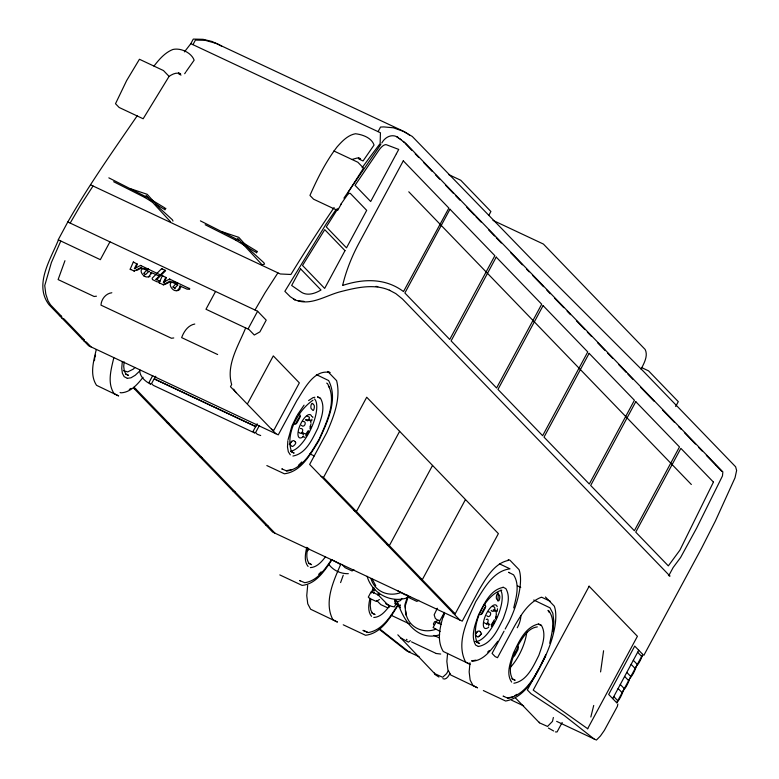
<?xml version="1.0" encoding="UTF-8"?>
<svg xmlns="http://www.w3.org/2000/svg" width="779" height="779" viewBox="0 0 779 779"><rect width="100%" height="100%" fill="white"/><g stroke="black" fill="none" stroke-linecap="round" stroke-linejoin="round"><path stroke-width="1.17" d="M151.681 273.896L151.009 272.377C147.952 285.883 132.187 265.074 148.214 269.028M180.699 287.529L180.027 286.01C176.19 300.119 161.428 277.275 177.768 283.098M394.992 599.772L395.557 604.679L394.378 606.88L391.321 606.305L385.693 603.686M287.831 440.797L287.48 446.98L288.327 451.771L290.304 454.829M124.124 361.855L123.725 366.481L124.319 371.038L125.955 374.086L128.525 375.39L125.477 373.959M303.372 435.072L303.245 434.107L301.337 433.367M312.788 417.583L312.661 416.619M370.726 599.84L370.229 605.614L370.823 610.171L372.459 613.219L375.02 614.524L371.768 612.995M486.787 624.554C485.736 622.236 489.825 624.378 488.706 625.975M496.262 614.621L496.233 612.041M122.293 361.846L121.738 368.253L122.381 373.307L124.182 376.685L127.016 378.136M552.944 631.672L553.85 621.36L552.827 613.219L549.955 607.805L533.722 600.005M307.676 585.341L306.751 595.653L307.754 603.803L310.617 609.227L337.453 622.07L332.915 619.743C323.655 602.157 333.47 581.173 340.666 564.463M447.574 653.386L446.854 661.41L447.857 669.56L450.729 674.984L477.556 687.828L473.019 685.501L470.156 680.077L469.153 671.926L469.98 662.754M94.463 360.667L94.697 358.486M553.372 717.488L552.486 721.364L547.53 726.437L539.643 722.922L539.292 722.191M603.579 650.747L600.58 671.926M397.816 634.817L434.663 673.621L442.657 677.263L446.62 673.631L448.305 670.505M400.572 637.874L408.439 642.13L410.367 640.659M434.478 672.988L434.614 673.582M288.055 439.765L291.94 425.947L296.965 415.645M306.76 547.325C305.426 553.518 303.761 561.065 308.075 566.45M369.986 598.223C368.72 604.124 367.415 611.252 371.515 616.325M549.701 643.25C551.951 632.83 555.729 620.191 548.767 610.765L547.978 610.395L549.117 612.304M148.838 271.355L145.566 274.636L144.193 273.731L144.144 272.893L146.627 270.313L149.412 271.813M173.065 286.954L175.645 283.946L177.855 284.987L174.584 288.269L173.065 286.954L173.639 287.402M307.793 547.764C306.712 552.856 305.884 558.796 309.02 563.334L311.581 564.648L308.328 563.12M96.265 349.586C93.597 361.037 89.497 374.65 96.538 385.323L118.651 395.936L114.065 393.58C107.025 382.908 111.124 369.295 113.792 357.843M513.712 607.922C516.195 597.327 520.041 584.747 513.575 574.834L508.58 572.302L509.369 572.672M94.97 357.376L95.525 355.146M590.833 717.011L593.725 705.453M443.475 616.89L444.312 613.55M434.731 674.341L438.937 677.039M407.398 596.909L404.963 604.523L405.655 613.336M407.797 597.941L405.246 605.935L405.421 608.243M371.388 592.965L373.238 587.493M514.861 652.042C512.037 660.388 507.665 670.622 512.563 678.976L515.133 680.281L511.871 678.752M340.598 582.595L343.237 575.243M444.342 612.391C440.671 624.709 435.938 639.637 443.261 651.468L470.097 664.312L465.56 661.975C455.676 642.471 467.614 619.724 475.745 601.592C484.022 588.603 493.088 570.919 510.021 568.836L499.407 563.83M64.949 260.692L58.113 279.583L94.132 296.497L96.44 296.195M449.873 673.601C448.655 676.006 446.114 680.359 442.862 678.694M495.96 618.769L496.622 616.89L495.483 618.604M306.293 435.179L305.991 436.094L308.844 431.8M130.755 269.651L130.181 269.203L133.326 262.036L137.406 264.139L135.39 268.19M159.763 283.283L159.189 282.826L162.344 275.669L166.424 277.772L163.902 282.835M310.198 429.044L311.123 426.405L310.042 428.168M545.689 654.857C537.491 671.576 528.22 693.709 508.278 698.335L503.088 696.124L503.886 696.504M562.175 722.484L557.053 731.968L555.427 731.909M545.709 655.908C536.858 673.28 526.945 697.088 505.659 701.032L483.34 690.554M58.396 239.971C50.518 259.534 33.76 284.802 49.038 304.745L88.66 345.779L278.269 434.867L296.916 400.435C304.229 389.247 314.025 368.759 330.101 372.586L327.735 371.466L336.606 380.658C341.105 398.371 333.753 416.609 326.752 432.676L309.643 464.44L459.873 620.045M60.772 241.081L51.385 262.542L44.744 285.572L45.795 294.034L48.035 300.86L50.469 304.784L61.755 316.576L59.379 315.456M245.648 327.94C238.51 345.594 225.861 364.884 231.655 384.524L230.477 386.696L275.902 433.747M437.36 608.243L434.156 614.797L435.208 618.185L437.973 620.814A7.556 1.003 28.3 0 1 439.317 620.415M136.831 263.682L134.319 268.755L140.522 265.415L160.795 275.123M165.849 277.314L163.327 282.387L169.54 279.048L189.813 288.756A2.24 2.064 -51.7 0 1 189.161 289.34M165.878 208.305L164.944 209.872M257.44 251.315L256.515 252.883M306.536 434.672L308.698 430.904M67.812 221.966L58.221 239.786L100.335 259.67L109.927 241.86L67.812 221.966C88.825 185.178 113.374 150.513 137.328 115.613M169.082 76.381L143.161 118.768L119.158 107.483L115.506 103.714L126.626 80.607L139.441 59.262L163.454 70.548L169.082 76.381C172.334 74.151 176.687 71.98 180.601 73.82L178.488 72.837M184.438 51.872L190.826 43.673L193.289 39.086L203.076 39.32L212.063 41.491L401.876 130.502L412.276 136.461L532.408 260.254L643.775 371.651L735.629 466.796L736.622 470.477L735.025 477.78L715.414 520.947L701.558 548.231L643.785 655.47M192.958 44.666L195.422 40.089L205.208 40.323L216.99 43.643M152.733 375.556L149.013 382.47L150.698 384.213C145.137 381.379 139.383 376.452 139.675 369.606M155.781 376.247L154.31 378.974L255.853 426.678M215.569 291.424L205.977 309.244L248.014 329.05L257.606 311.24L109.829 241.753M378.068 131.641L380.532 127.055L383.881 126.919L393.414 127.795L404.476 131.729M247.78 403.279L273.293 355.896L299.35 382.878L273.838 430.271L271.462 429.151M255.687 426.522L154.154 378.818L151.554 383.57L153.229 385.313L254.811 433.036L253.117 431.293L257.158 423.786M259.31 425.626L255.59 432.54L257.274 434.283L260.692 435.539M455.189 613.852L323.509 477.469L366.714 397.232L498.385 533.625L455.189 613.852L452.813 612.742M488.803 215.403L490.897 211.508L460.71 180.231L448.646 174.574M399.627 431.332L356.431 511.56L354.065 510.449M432.549 465.423L389.344 545.66L386.978 544.55M396.355 600.794L395.157 603.014L396.667 603.715M396.628 603.803L397.816 601.583M400.153 604.738L398.955 606.948L400.464 607.659M465.472 499.524L422.267 579.761L419.9 578.641M444.234 612.654L439.687 621.097L439.726 622.733M641.059 369.149C643.97 363.413 648.371 355.847 645.119 349.43L543.391 244.051L492.971 220.369M504.042 631.165L492.075 653.406L495.142 656.59L497.518 657.7L514.617 625.936C521.122 614.797 528.542 602.255 541.123 597.318M505.181 629.052L509.174 621.642A53.693 20.371 -64.8 0 0 519.038 569.624L510.157 560.432A45.698 17.333 -64.8 0 0 508.2 559.536M675.666 406.511L678.285 401.652L648.547 370.853L641.974 367.766M538.192 669.804L527.344 689.941L531.005 693.729L564.366 715.609L594.065 738.94M541.6 663.474L544.453 658.177A53.693 20.371 -64.8 0 0 554.307 606.169L545.436 596.977M589.148 586.246L533.216 690.126L587.775 728.813M668.82 575.564L673.134 567.55L680.573 557.54L696.553 528.269L722.464 475.94L722.863 471.86L405.45 143.044L397.387 137.201M587.648 728.716L637.417 636.287L589.021 586.159M612.693 698.597L638.731 650.231M616.695 702.746L642.733 654.379L634.729 646.093L608.691 694.449L616.695 702.746A13.662 5.18 -64.8 0 0 623.21 690.652A13.662 5.18 -64.8 0 0 629.714 678.558A13.662 5.18 -64.8 0 0 636.229 666.473A13.662 5.18 -64.8 0 0 642.733 654.379M70.178 223.086L80.227 205.822L93.032 186.006M255.054 309.935L265.103 292.68L277.908 272.864M341.504 203.582L337.599 210.476L313.586 199.2L309.945 195.422C317.423 178.449 325.826 161.633 337.122 146.851C342.098 141.262 347.775 135.127 355.477 133.745C362.547 134.592 371.534 137.688 374.056 145.05L363.053 160.961L358.837 158.984M297.481 414.759L304.053 405.158M494.139 621.34L491.432 626.53L494.285 622.236M331.669 559.468C325.018 569.079 317.277 580.988 304.735 582.702L299.545 580.491L300.334 580.861M397.972 604.504C390.892 615.936 382.557 630.211 368.175 632.577L362.985 630.367L367.386 632.207M401.857 598.399L400.62 600.492L398.215 601.456L394.622 601.018M331.99 559.712C324.814 570.462 316.147 584.036 302.106 585.399L279.797 574.912M398.527 604.475C390.659 616.919 381.642 633.346 365.546 635.274L343.237 624.797M493.487 621.301L494.441 619.733M518.113 645.187C522.738 637.904 527.841 628.01 537.335 626.9M347.512 193.426L363.52 168.089L357.882 162.256L333.879 150.98M184.691 73.713L185.733 72.155M186.249 71.376L194.156 60.168C191.332 52.534 180.601 47.665 172.889 49.476C164.875 52.621 159.111 59.467 153.969 66.088M337.969 208.47L326.284 226.913L346.499 247.858L366.685 210.369L350.55 193.65A5.784 2.191 -64.8 0 0 346.976 195.5L340.959 204.108M336.382 209.113L326.119 224.05L284.861 291.336L290.265 296.711L295.085 299.866L293.498 299.117M343.909 198.158L380.863 144.378M180.329 288.649L179.131 289.973M381.817 142.985C385.128 136.851 392.334 133.238 398.575 137.756L396.988 137.016M325.505 556.79C321.717 561.688 316.995 567.316 310.344 567.618M373.384 593.14L374.232 592.05M389.597 605.828C385.624 610.979 380.824 617.143 373.793 617.494M438.188 623.58L439.716 622.392M497.791 641.263C491.237 649.618 483.963 660.504 472.327 661.225L471.538 660.845L475.92 660.164M143.024 377.318C137.474 384.407 130.521 392.431 120.881 392.84L120.093 392.47M134.894 367.493L133.336 369.11L127.678 371.914L123.491 370.619M165.06 270.255L161.633 268.648L152.148 278.239L152.46 279.583L156.774 281.696L158.234 281.998L160.036 281.19L155.966 279.281L165.06 270.255L165.635 270.712L156.54 279.739L155.966 279.281M318.621 574.386L321.201 571.815M298.376 465.384L301.824 461.957M487.635 652.111L489.339 650.475M139.84 370.892L135.264 375.244L130.979 377.796L127.289 378.36M306.303 419.453L305.485 419.939L307.754 420.855L309.429 418.099L309.302 417.135L307.092 416.083M406.492 639.306L407.047 639.783M409.988 651.4L409.189 652.081L379.49 628.75M177.193 282.641L174.652 283.39L169.88 281.238L163.064 284.647L159.189 282.826M308.62 400.552L312.934 397.699L314.833 397.251M514.968 695.569L516.818 694.381M379.422 599.518L376.315 601.466L369.412 598.243L368.311 597.104L371.223 591.621L378.127 594.854L388.555 605.575M377.942 594.036L379.305 593.218M129.246 389.461L131.076 388.37M313.022 400.202C298.006 410.367 285.095 433.835 291.58 451.771L294.141 453.086L290.869 451.538M494.801 609.655L494.285 609.86L496.311 610.814M353.987 569.829L352.069 570.949L345.165 567.725L341.854 564.385M389.617 606.734L387.699 607.844L380.795 604.621L376.656 600.463M418.761 600.278L416.833 601.398L409.949 598.136L406.638 594.805M150.113 276.341L148.516 277.032M130.181 269.203L134.046 271.014L140.863 267.606L145.634 269.758L148.176 269.008L148.75 269.466M136.568 270.498L140.463 268.551M164.612 284.617L170.455 281.696L169.88 281.238M351.923 159.491L357.22 158.001L360.502 158.702L358.398 157.718M178.381 290.401L176.667 290.762M377.727 595.078L379.918 594.484M436.766 621.165L434.575 621.759L433.387 623.95L433.825 624.768M409.851 596.772C392.684 604.533 372.138 594.134 367.104 576.294M439.629 634.797C417.602 641.565 403.59 621.029 397.962 602.888M130.025 189.336L131.349 188.995L147.192 194.302L159.442 207.944L172.402 219.795L172.987 221.08M221.596 232.346L222.911 232.015L238.754 237.322L251.013 250.965L263.964 262.815L264.548 264.1L262.095 264.792L237.644 238.364M507.489 697.965L513.118 696.757M194.779 324.025C188.06 325.233 183.834 331.63 181.643 337.619L217.653 354.533M286.214 470.73L291.872 469.542M111.835 292.758C105.749 293.459 101.289 299.224 100.978 305.144L171.438 338.252L173.756 337.95M508.336 560.393C494.149 563.402 486.3 577.95 479.338 589.391L462.239 621.155L272.621 532.076L133.9 388.38L136.267 389.5M503.224 587.376C490.03 589.771 483.856 604.514 478.355 615.264C475.219 624.505 470.331 635.791 475.667 645.08L478.481 646.521M302.992 432.783L302.164 432.92L305.017 433.737M292.914 456.046C306.176 453.709 312.398 438.908 317.89 428.109C321.026 418.829 325.875 407.456 320.432 398.186L317.579 396.725M501.793 590.122C484.48 595.088 470.37 625.615 477.021 642.208L479.591 643.512L476.31 641.974M491.169 610.337C493.146 614.105 497.547 606.335 492.532 606.52M488.433 623.219L487.605 623.346L489.631 624.3M478.355 646.482C491.617 644.145 497.839 629.335 503.331 618.545C506.467 609.266 511.316 597.892 505.873 588.612L503.02 587.162M513.897 683.251C527.159 680.914 533.381 666.103 538.873 655.314C542.009 646.034 546.858 634.661 541.415 625.391L538.571 623.93M304.034 301.366L298.104 300.675M436.308 653.513L440.69 654.039M375.906 286.39L377.825 286.614M317.715 397.173L319.702 397.913M541.025 625.177L538.065 624.076C524.88 627.446 518.746 642.042 513.351 653.25C510.557 662.179 505.707 673.475 511.628 682.092M389.724 290.363C374.017 283.361 356.198 287.685 340.316 291.745C325.33 295.582 309.584 306.984 293.897 299.302M340.696 564.571L332.682 560.208M316.371 374.611L328.631 380.551C338.68 399.997 326.81 422.851 318.708 441.002C310.451 454.03 301.356 471.743 284.374 473.788L266.837 465.56M326.654 383.132L327.443 383.502C337.541 401.049 326.352 422.481 319.186 439.19C311.464 451.791 302.982 468.354 287.003 471.1L281.774 468.87L282.563 469.24M190.826 43.673L380.434 132.751L380.133 143.55A735.649 279.048 -64.8 0 0 362.128 167.728M178.936 74.093L181.04 75.086M389.334 290.178L395.771 293.586L402.402 298.932L670.008 576.119L668.421 575.379M108.836 177.855L148.662 198.109M200.398 220.866L239.221 240.507M90.666 184.886L280.284 273.974L290.908 274.481A735.649 279.048 -64.8 0 1 334.103 207.545M151.009 272.377L157.981 275.523A2.24 2.064 -51.7 0 0 160.221 274.666M180.027 286.01L186.999 289.155A2.24 2.064 -51.7 0 0 189.239 288.298M177.69 285.095L175.645 283.946M308.844 419.423L310.87 420.378M307.715 419.569L310.383 420.845L310.938 422.754M302.943 421.42C307.617 421.118 304.209 428.869 301.337 425.276M300.431 428.45C305.115 428.148 301.697 435.899 298.834 432.306M61.755 317.92L64.131 319.03L84.307 339.936L81.941 338.826M302.788 436.396L304.813 437.35M84.083 341.046L86.45 342.156L91.026 346.898M309.847 453.855L314.229 455.919M321.143 476.349L323.509 477.469M517.451 585.847L520.752 587.405M541.658 597.22L550.461 601.359M166.813 422.481L169.189 423.591M199.736 456.582L202.102 457.692M493.156 609.996L495.824 611.281M232.648 490.673L235.024 491.792M488.384 611.846C493.068 611.554 489.65 619.295 486.787 615.702M484.275 622.733C488.219 626.696 489.64 616.861 486.223 619.529M265.571 524.773L267.937 525.883M395.06 603.54L400.445 606.072M391.077 615.244L409.783 624.037M434 635.411L439.502 637.991M411.526 641.877L436.289 653.513M419.092 656.736L406.823 650.971L378.983 629.101M511.53 700.165L523.634 705.852M556.654 721.364L596.432 740.05L600.463 735.941L604.377 730.351L617.396 706.349L617.835 703.953M205.189 224.732L236.514 240.555L236.047 240.312L255.678 252.201L256.369 250.935L242.25 242.347M113.617 181.711L144.943 197.535L144.485 197.291L152.713 202.277M405.46 595.01L397.465 590.618M440.992 624.398L436.074 622.07L433.095 627.523L440.096 631.448M217.234 43.76L221.674 46.175M143.794 275.922L144.845 276.477M553.674 730.994L548.387 728.034M404.574 131.865L407.174 133.443M155.8 204.156L164.116 209.191L164.807 207.915L150.688 199.336M408.011 134.046L409.676 135.234M399.861 138.75L401.019 139.577M161.633 268.648L162.207 269.096M169.54 279.048L170.114 279.495M162.344 275.669L162.918 276.117M174.584 288.269L175.158 288.727M140.522 265.415L141.096 265.863M146.627 270.313L147.202 270.771M163.064 284.647L163.639 285.104M140.863 267.606L141.437 268.064M133.326 262.036L133.9 262.484M144.047 273.322L144.621 273.77M134.046 271.014L134.621 271.472M539.428 722.776L515.455 697.945M403.22 141.457L404.272 142.489M405.109 143.365L411.867 150.357M415.236 153.852L418.615 157.348M423.679 162.597L432.111 171.331M435.49 174.827L439.707 179.199M445.617 185.314L453.212 193.182M455.744 195.811L459.961 200.174M466.709 207.165L474.304 215.033M475.998 216.786L481.062 222.025M488.647 229.893L494.558 236.018M496.242 237.761L501.306 243.009M510.596 252.62L522.407 264.86M526.623 269.232L529.155 271.852M532.534 275.347L543.499 286.711M546.877 290.207L550.256 293.702M554.473 298.075L563.753 307.686M567.131 311.181L570.501 314.677M576.411 320.802L584.854 329.536M587.385 332.166L591.602 336.528M597.503 342.653L605.098 350.521M607.63 353.14L612.693 358.379M618.604 364.504L626.199 372.372M627.884 374.115L632.947 379.363M640.542 387.231L654.048 401.214M662.481 409.949L674.293 422.189M678.519 426.561L681.05 429.18M684.42 432.676L695.394 444.04M698.763 447.536L702.142 451.031M706.358 455.403L715.648 465.014M715.901 465.287L721.646 471.237M408.771 191.8L691.353 484.499M637.641 652.257L641.643 656.405M633.317 660.3L637.319 664.448M631.136 664.351L635.138 668.489M626.803 672.394L630.805 676.542M624.622 676.435L628.624 680.583M620.288 684.488L624.291 688.626M257.606 311.24L266.214 320.15L259.894 331.883L254.285 335.019L248.199 328.709M618.117 688.529L622.119 692.677M613.784 696.572L617.786 700.72M134.046 387.202L274.997 533.187M170.523 221.772L146.082 195.344M328.397 386.004L329.556 387.913M493.798 610.327L494.207 611.087M372.226 579.148L375.78 585.779M378.312 593.549L378.438 594.484M405.606 610.561L405.976 615.186M400.601 592.634A24.996 22.883 -43.9 0 1 370.999 578.729M309.059 549.156A29.086 11.033 -64.8 0 1 307.676 550.782M500.644 590.209A29.086 11.033 -64.8 0 1 495.6 620.921A29.086 11.033 -64.8 0 1 475.219 641.458M481.276 614.086A12.931 4.908 -64.8 0 1 485.638 606.617M488.637 627.29A12.931 4.908 -64.8 0 1 485.327 615.985A12.931 4.908 -64.8 0 1 497.177 606.744M497.44 608.769A12.931 4.908 -64.8 0 1 497.226 611.34M496.213 615.293A12.931 4.908 -64.8 0 1 495.434 617.367M493.448 621.379A12.931 4.908 -64.8 0 1 491.082 624.826M498.005 592.634A29.086 11.033 -64.8 0 1 497.674 600.862M481.636 633.736A29.086 11.033 -64.8 0 1 478.345 636.755M479.377 613.959A2.765 1.743 -65.1 0 0 482.678 612.8L484.947 608.584A2.765 1.714 -70.6 0 0 485.483 605.692A2.765 1.714 -70.6 0 0 483.934 604.582M477.167 631.272A2.765 1.013 -46.7 0 1 475.774 633.678M526.76 632.012A29.086 11.033 -64.8 0 1 509.563 668.168M516.779 646.58A2.765 1.743 -65.1 0 1 517.792 649.959L514.88 655.382A2.765 1.714 -70.6 0 1 512.913 656.658A29.086 11.033 -64.8 0 0 518.356 646.093M374.767 589.615A2.765 1.714 -70.6 0 1 372.8 590.901A29.086 11.033 -64.8 0 0 374.475 588.126M435.938 629.237A24.996 22.883 -43.9 0 1 406.336 615.322M406.054 614.241A24.996 22.883 -43.9 0 1 405.518 610.794M303.216 436.727A12.766 4.84 -64.8 0 1 299.944 425.558A12.766 4.84 -64.8 0 1 311.649 416.434M311.892 419.229A12.766 4.84 -64.8 0 1 311.697 420.972M311.025 423.864A12.766 4.84 -64.8 0 1 309.925 426.921M307.968 430.884A12.766 4.84 -64.8 0 1 305.631 434.293M314.541 398.945A29.086 11.033 -64.8 0 1 311.24 428.207A29.086 11.033 -64.8 0 1 290.81 451.06M295.835 423.649A12.931 4.908 -64.8 0 1 300.188 416.181M293.936 423.523A2.765 1.743 -65.1 0 0 297.237 422.364L299.506 418.148A2.765 1.714 -70.6 0 0 299 414.126M291.667 441.216A2.765 1.013 -46.7 0 1 290.333 443.251M289.769 443.767A2.765 1.013 -46.7 0 1 289.194 444.186M348.34 573.685A26.671 24.558 -43.3 0 1 328.621 564.093M520.898 615.877A26.671 24.558 -43.3 0 1 517.256 627.747M236.29 392.713A88.056 33.4 -64.8 0 1 233.651 389.14M713.437 482.104L679.921 550.13L668.324 565.885L635.742 532.135L680.856 448.353L713.437 482.104M300.597 268.872L291.658 285.474L301.074 291.989A82.292 31.218 -64.8 0 0 320.997 290.012L300.597 268.872M396.414 153.726L370.677 201.518L355.039 185.314L378.798 150.386A13.642 5.171 -64.8 0 1 386.384 144.738L398.741 149.422L396.414 153.726M345 250.643L324.658 288.415L302.525 265.483L324.736 229.649L345 250.643M403.288 160.844L358.915 243.262A71.113 26.973 -64.8 0 0 342.624 285.465A363.189 137.766 -64.8 0 1 403.503 291.58L448.879 208.071L403.288 160.844M449.989 209.22L404.876 293.001L449.736 339.469L494.85 255.687L449.989 209.22M496.223 257.109L451.109 340.89L496.593 388L541.707 304.219L496.223 257.109M543.08 305.641L497.966 389.422L542.642 435.704L587.755 351.923L543.08 305.641M589.128 353.345L544.015 437.126L589.304 484.041L634.418 400.26L589.128 353.345M635.791 401.682L590.677 485.463L634.369 530.713L679.483 446.932L635.791 401.682M313.353 404.35L312.379 403.444A2.765 0.993 -82.9 0 0 311.035 405.343A2.765 0.993 -82.9 0 0 311.24 408.654L312.954 410.436A2.765 0.798 -81.8 0 0 314.122 408.537A2.765 0.798 -81.8 0 0 314.112 405.236L313.353 404.35M498.794 594.786L497.82 593.871A2.765 0.993 -82.9 0 0 496.486 595.779A2.765 0.993 -82.9 0 0 496.681 599.09L498.394 600.872A2.765 0.798 -81.8 0 0 499.563 598.973A2.765 0.798 -81.8 0 0 499.553 595.672L498.794 594.786M294.959 441.615L293.995 440.671A2.765 1.207 -46.8 0 0 291.365 441.888A2.765 1.207 -46.8 0 0 290.197 444.634L291.93 446.425A2.765 1.013 -46.7 0 0 294.443 445.072A2.765 1.013 -46.7 0 0 295.718 442.453L294.959 441.615M480.4 632.042L479.436 631.107A2.765 1.207 -46.8 0 0 476.806 632.314A2.765 1.207 -46.8 0 0 475.638 635.06L477.371 636.862A2.765 1.013 -46.7 0 0 479.893 635.508A2.765 1.013 -46.7 0 0 481.159 632.889L480.4 632.042"/></g></svg>
